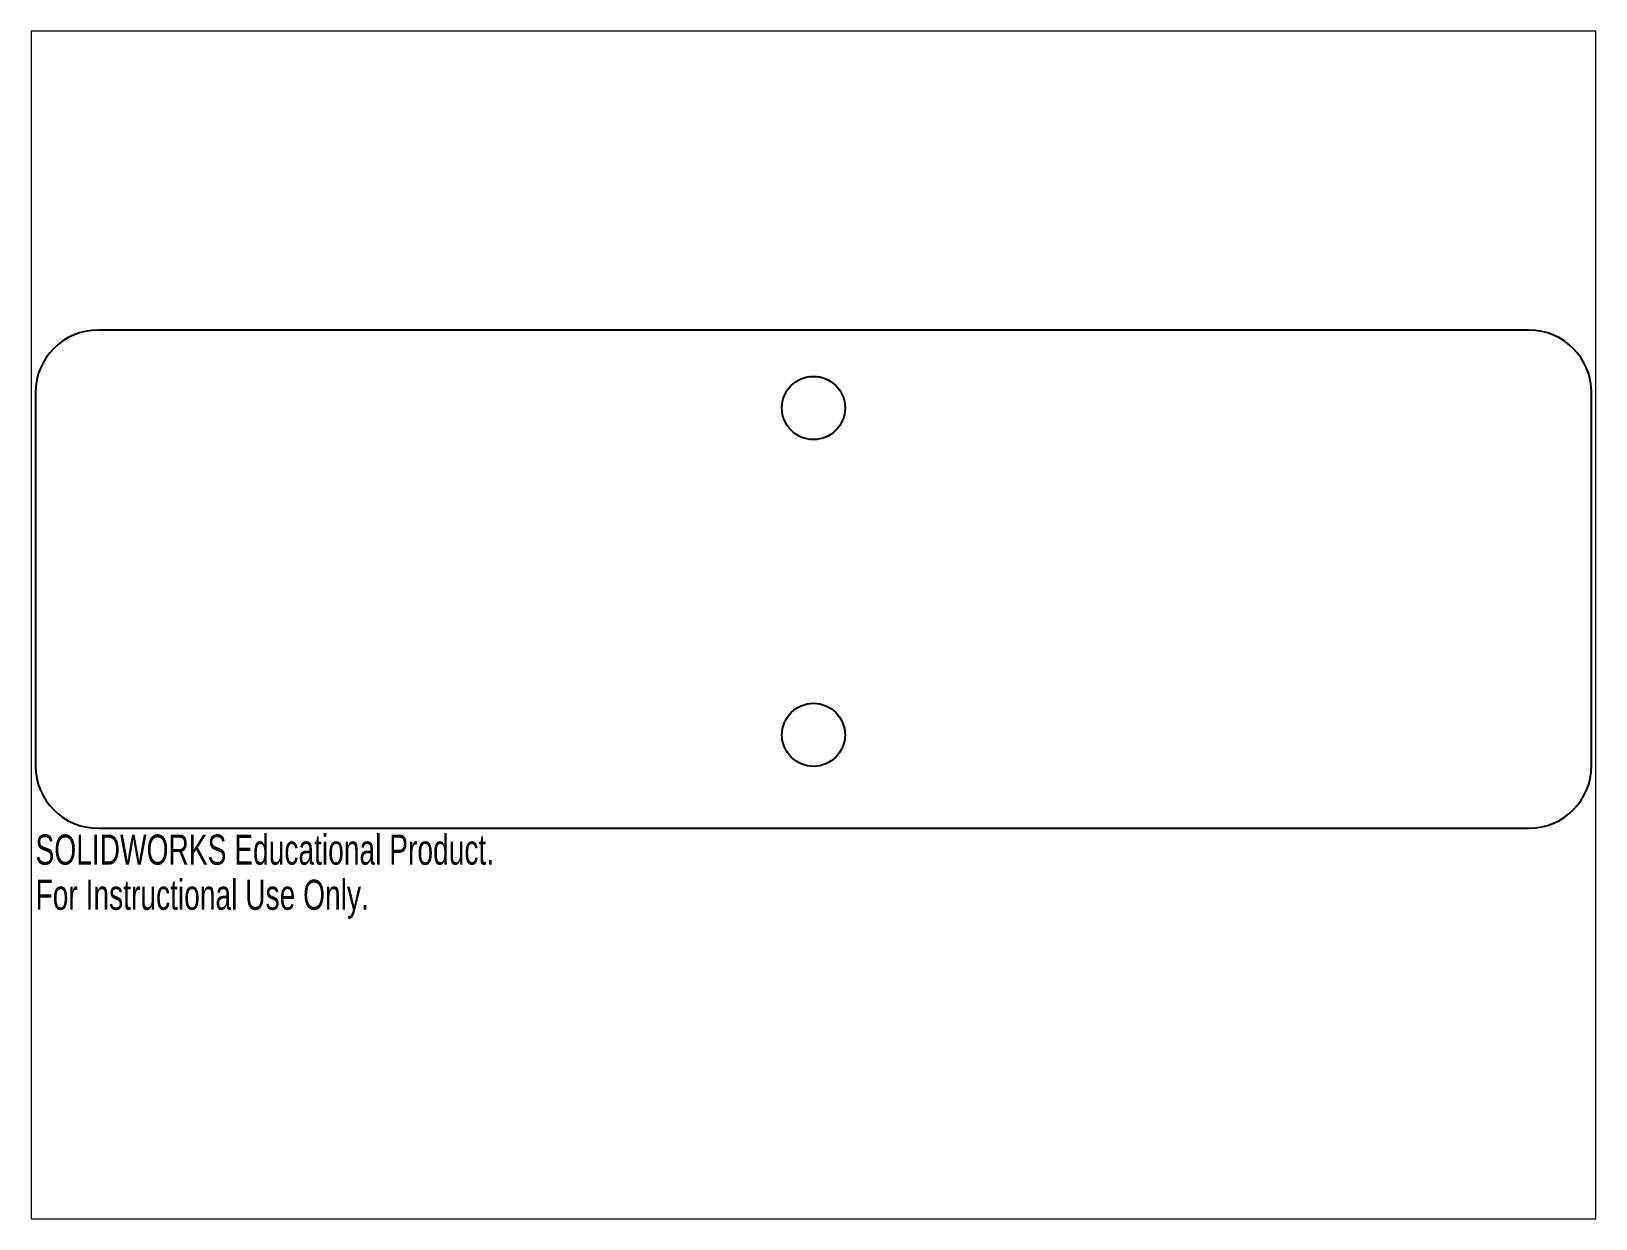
# Paper-space layout 'Layout1' of a CAD drawing. Header units: millimetres. Extents: x 26 to 231, y 20 to 176.
# The model-space entities are those that its viewports show. They can reach past a viewport. Long polylines and large blocks are cut down to what shows.
import ezdxf

# ---------------------------------------------------------------- set-up
doc = ezdxf.new("R2010")
doc.units = ezdxf.units.MM
doc.styles.add('SLDTEXTSTYLE0', font='TXT', dxfattribs={"width": 0.7})

msp = doc.modelspace()

# ---------------------------------------------------------------- linework, layer by layer
at = {"color": 7, "linetype": 'Continuous', "lineweight": 25}
for p, q in [((240, 80), (10, 80)), ((0, 70), (0, 10)), ((250, 10), (250, 70)), ((10, 0), (240, 0))]:
    msp.add_line(p, q, dxfattribs=at)
for centre, radius in [((125, 67.5), 5.08), ((125, 15), 5.07)]:
    msp.add_circle(centre, radius, dxfattribs=at)
for centre, start, end in [((10, 70), 90, 180), ((240, 70), 0, 90), ((10, 10), 180, 270), ((240, 10), 270, 0)]:
    msp.add_arc(centre, 10, start, end, dxfattribs=at)

# ---------------------------------------------------------------- texts
at = {"color": 7, "linetype": 'Continuous', "char_height": 4.8336, "attachment_point": 1, "style": 'SLDTEXTSTYLE0'}
for s, insert in [('SOLIDWORKS Educational Product.', (0, -1.02)), ('For Instructional Use Only.', (0, -8.27))]:
    msp.add_mtext(s, dxfattribs=dict(at, insert=insert))

psp = doc.layouts.get("Layout1")

# ---------------------------------------------------------------- viewports
at = {"layer": '0'}
psp.add_viewport(center=(128.5, 97.5), size=(205.6, 156), view_center_point=(125, 32.64), view_height=190.7215, dxfattribs=at)

doc.saveas('drawing.dxf')
